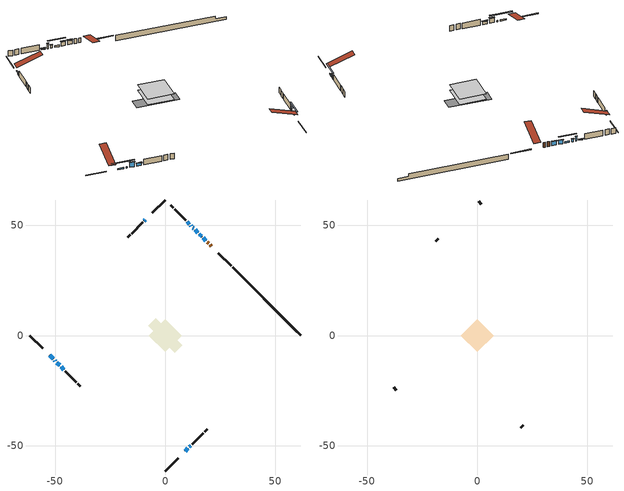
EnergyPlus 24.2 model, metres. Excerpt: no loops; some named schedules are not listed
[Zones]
conditioned space
 floor outside (Floor1 construction): -3.58,0 0,3.58 3.58,0 0,-3.58 z1.05
 floor adiabatic (AdiabaticFloorConstruction): -7.42,0 0,7.42 7.42,0 0,-7.42 z1.05
 floor foundation (Slab1 construction): -7.73,4.32 -4.32,7.73 7.73,-4.32 4.32,-7.73 z-1.24
 wall outside (RimJoist1 construction): 0,-61.55 5.8,-55.75 / -61.55,0 -55.75,-5.8 / 0,61.55 -5.8,55.75 / 29.97,31.59 24.17,37.38 z1.05:1.35
 wall outside (AdiabaticWallConstruction 1): 20.95,40.6 20.39,41.16 / 19.74,41.81 19.13,42.42 z1.05:3.08
 wall outside (AdiabaticWallConstruction): -9.02,52.54 -9.54,52.01 z1.05:2.4; 18.48,43.08 17.24,44.32 / 16.58,44.97 15.47,46.09 z1.05:2.8; 14.81,46.74 13.55,48 z1.05:1.76; 9.02,-52.54 10.26,-51.3 / -52.54,-9.02 -50.92,-10.63 / -50.26,-11.29 -49.88,-11.67 z1.05:1.56; 10.91,-50.64 11.58,-49.97 z1.05:2.6; -49.23,-12.32 -48.01,-13.55 / 11.86,49.69 11.57,49.98 z1.05:3.08; -47.35,-14.2 -46.02,-15.53 z1.05:2.19; 12.9,48.65 12.52,49.03 z1.05:2.25; 10.92,50.63 9.91,51.64 z1.05:1.43
 wall outside (Wall1 construction): 12.23,-49.32 17.26,-44.3 / -45.37,-16.19 -40.34,-21.21 / -10.2,51.36 -15.22,46.33 / 9.25,52.3 4.23,57.32 z1.05:3.49
 wall outside (Wall2 construction): 17.91,-43.64 19.01,-42.54 / -39.69,-21.87 -38.59,-22.96 / -15.88,45.68 -16.97,44.58 / 3.57,57.98 2.48,59.08 z1.05:3.49
 wall foundation (FoundationWall1 construction): 30.62,30.93,-1.24 30.62,30.93,1.05 58.46,3.09,1.05 58.46,3.09,-0.17 61.55,0,-0.17 61.55,0,-1.24
 window (WindowConstruction): -9.02,52.54 -9.54,52.01 z1.05:2.4
 window (WindowConstruction 4): 18.48,43.08 17.24,44.32 z1.05:2.8
 window (WindowConstruction 5): 16.58,44.97 15.47,46.09 z1.05:2.8
 window (WindowConstruction 9): 14.81,46.74 13.55,48 z1.05:1.76
 window (WindowConstruction 10): 9.02,-52.54 10.26,-51.3 z1.05:1.56
 window (WindowConstruction 11): -52.54,-9.02 -50.92,-10.63 z1.05:1.56
 window (WindowConstruction 12): -50.26,-11.29 -49.89,-11.67 z1.05:1.56
 window (WindowConstruction 1): 10.91,-50.64 11.58,-49.98 z1.05:2.6
 window (WindowConstruction 2): -49.23,-12.32 -48.01,-13.55 z1.05:3.08
 window (WindowConstruction 3): -47.35,-14.2 -46.02,-15.53 z1.05:2.19
 window (WindowConstruction 6): 12.9,48.66 12.52,49.03 z1.05:2.24
 window (WindowConstruction 7): 11.86,49.69 11.57,49.98 z1.05:3.08
 window (WindowConstruction 8): 10.92,50.63 9.91,51.64 z1.05:1.43
 door (Door): 20.95,40.6 20.39,41.16 z1.05:3.08
 door (Door 1): 19.74,41.82 19.13,42.42 z1.05:3.08
 ceiling adiabatic (AdiabaticFloorConstruction): 0,-7.42 7.42,0 0,7.42 -7.42,0 z1.05
attic - vented
 floor to conditioned space (Floor2 construction Reversed): -7.42,0 0,7.42 7.42,0 0,-7.42 z3.49
 wall outside (Wall3 construction): 19.67,-41.89 20.83,-40.72 / -37.93,-23.62 -36.77,-24.78 / -17.63,43.92 -18.79,42.76 / 1.82,59.73 0.66,60.9 z1.05:3.49
 roof outside (Roof1 construction): 8.36,-53.19,3.49 1.13,-45.96,6.9 -0.77,-47.87,6.9 6.46,-55.1,3.49; -53.19,-8.36,3.49 -45.96,-1.13,6.9 -47.87,0.77,6.9 -55.1,-6.46,3.49; -8.36,53.19,3.49 -1.13,45.96,6.9 0.77,47.87,6.9 -6.46,55.1,3.49; 21.61,39.95,3.49 14.38,32.72,6.9 16.28,30.81,6.9 23.51,38.04,3.49
shading: -9.68,51.87 -8.88,52.68 -9.17,52.97 -9.97,52.16 z2.6; 17.1,44.46 18.62,42.93 18.91,43.23 17.39,44.75 z3; 15.33,46.23 16.72,44.83 17.01,45.12 15.62,46.52 z3; 11.69,49.86 16.68,44.88 16.97,45.17 11.98,50.16 z4.4; 12.12,-49.43 7.15,-54.4 7.44,-54.69 12.41,-49.72 z4.2; -49.05,-12.5 -54.4,-7.15 -54.69,-7.44 -49.34,-12.79 z4.2; -48.02,-13.53 -52.13,-9.42 -52.42,-9.71 -48.31,-13.82 z4.2; 11.72,-49.83 10.77,-50.78 11.06,-51.07 12.01,-50.12 z2.8; -47.86,-13.69 -49.37,-12.18 -49.66,-12.47 -48.16,-13.98 z3.28; -45.88,-15.67 -47.49,-14.06 -47.78,-14.35 -46.17,-15.96 z2.39; 12.38,49.17 13.04,48.51 13.33,48.8 12.67,49.47 z2.45; 11.43,50.12 12.01,49.55 12.3,49.84 11.72,50.41 z3.28; 9.77,51.78 11.06,50.49 11.35,50.78 10.06,52.08 z1.63
[Building]
Building 1: Terrain=Suburbs
[Site:Location]
Montreal Mirabel Intl AP_QC: Latitude {deg}=45.68; Longitude {deg}=-74.03; Time Zone {hr}=-5; Elevation {m}=82; Keep Site Location Information=Yes
[Site:GroundTemperature:Shallow]
0.642858, -1.75623, -1.94836, -0.80987, 3.76054, 8.30966, 12.2535, 14.7518, 14.9641, 12.9321, 9.08883, 4.67926
[Site:WaterMainsTemperature]
Calculation Method=Schedule; Temperature Schedule=mains temperature schedule
[Material] Roughness=Rough; Thermal Absorptance=0.9
Name | Thickness {m} | Conductivity {W/m-K} | Density {kg/m3} | Specific Heat {J/kg-K} | Solar Absorptance | Visible Absorptance
asphalt or fiberglass shingles | 0.00635 | 0.162714 | 1121.4 | 1465.45 | 0.4 | 0.4
ceiling loosefill ins | 0.169333 | 0.0480833 | 16.02 | 1046.75 | 0.7 | 0.7
ceiling stud and cavity | 0.1397 | 0.092792 | 65.682 | 1177.47 | 0.7 | 0.7
concrete 4.0 in. | 0.1016 | 1.803125 | 2242.8 | 837.4 | 0.7 | 0.7
concrete 8.0 in. | 0.2032 | 1.803125 | 2242.8 | 837.4 | 0.7 | 0.7
door material | 0.04445 | 0.0451087 | 512.64 | 1214.23 | 0.7 | 0.7
door material 1 | 0.04445 | 0.20624 | 512.64 | 1214.23 | 0.7 | 0.7
exterior vertical ins | 0.0416097 | 0.029427 | 32.04 | 1214.23 | 0.7 | 0.7
floor covering | 0.0127 | 0.0433444 | 54.468 | 1339.84 | 0.6 | 0.6
floor rigid ins | 0.103632 | 0.029427 | 32.04 | 1214.23 | 0.7 | 0.7
floor rigid ins 1; wall rigid ins 1 | 0.512978 | 0.029427 | 32.04 | 1214.23 | 0.7 | 0.7
floor stud and cavity | 0.1397 | 0.16318 | 92.3553 | 1139.71 | 0.7 | 0.7
floor stud and cavity 1 | 0.1397 | 1.75129 | 37.0049 | 1207.88 | 0.7 | 0.7
furniture material conditioned space 1 | 0.1524 | 0.115458 | 640.8 | 1214.23 | 0.6 | 0.6
gypsum board | 0.0127 | 0.160291 | 801 | 837.4 | 0.6 | 0.6
gypsum board 1 | 0.0127 | 0.160291 | 801 | 837.4 | 0.7 | 0.7
osb sheathing 0.5 in. | 0.0127 | 0.115458 | 512.64 | 1214.23 | 0.7 | 0.7
osb sheathing 0.75 in. | 0.01905 | 0.115458 | 512.64 | 1214.23 | 0.7 | 0.7
osb sheathing 2.0 in. | 0.0508 | 0.115458 | 512.64 | 1214.23 | 0.7 | 0.7
rim joist rigid ins; wall rigid ins | 0.051816 | 0.029427 | 32.04 | 1214.23 | 0.7 | 0.7
rim joist stud and cavity | 0.0508 | 0.0407152 | 125.044 | 1163.47 | 0.6 | 0.6
wall stud and cavity | 0.1397 | 0.225397 | 139.0536 | 1170.24 | 0.7 | 0.7
wall stud and cavity 1 | 0.1397 | 0.209339 | 139.0536 | 1170.24 | 0.7 | 0.7
wall stud and cavity 2 | 0.0889 | 6.1454 | 50.32683 | 1063.81 | 0.6 | 0.6
wall stud and cavity 3 | 0.0889 | 0.380278 | 52.3479 | 1209.89 | 0.7 | 0.7
wall stud and cavity 4 | 0.0889 | 0.391764 | 83.0341 | 1211.67 | 0.7 | 0.7
wood siding | 0.0254 | 0.102417 | 544.68 | 1172.36 | 0.4 | 0.4
wood siding 1 | 0.00254 | 0.102417 | 544.68 | 1172.36 | 0.4 | 0.4
wood siding 2; wood siding 3; wood siding 4 | 0.0254 | 0.102417 | 544.68 | 1172.36 | 0.7 | 0.7
[WindowMaterial:SimpleGlazingSystem]
Name | U-Factor {W/m2-K} | Solar Heat Gain Coefficient
WindowMaterial | 2.69535 | 0.13
WindowMaterial 1 | 2.15537 | 0.39
WindowMaterial 10 | 2.415989 | 0.33
WindowMaterial 11 | 2.489803 | 0.31
WindowMaterial 12 | 2.731118 | 0.24
WindowMaterial 2 | 2.19795 | 0.39
WindowMaterial 3 | 2.20363 | 0.38
WindowMaterial 4 | 2.02023 | 0.43
WindowMaterial 5 | 2.19 | 0.39
WindowMaterial 6 | 2.21101 | 0.4
WindowMaterial 7 | 2.70443 | 0.3
WindowMaterial 8 | 2.32571 | 0.38
WindowMaterial 9 | 2.2218 | 0.38
[Construction]
AdiabaticFloorConstruction: floor stud and cavity 1, floor rigid ins 1, osb sheathing 0.75 in., floor covering
AdiabaticWallConstruction: wood siding 3, wall rigid ins 1, wall stud and cavity 3, gypsum board
AdiabaticWallConstruction 1: wood siding 4, wall rigid ins 1, wall stud and cavity 3, gypsum board
Door: door material
Door 1: door material 1
Floor1 construction: floor stud and cavity, floor rigid ins, osb sheathing 0.75 in., floor covering
Floor2 construction Reversed: gypsum board, ceiling stud and cavity, ceiling loosefill ins
FoundationWall1 construction: concrete 8.0 in., gypsum board 1
furniture construction conditioned space 1: furniture material conditioned space 1
PartitionWallConstruction: gypsum board, wall stud and cavity 4, gypsum board
RimJoist1 construction: wood siding 2, rim joist rigid ins, osb sheathing 2.0 in., rim joist stud and cavity
Roof1 construction: asphalt or fiberglass shingles
Slab1 construction: concrete 4.0 in.
Wall1 construction: wood siding, wall rigid ins, osb sheathing 0.5 in., wall stud and cavity, gypsum board
Wall2 construction: wood siding, wall rigid ins, osb sheathing 0.5 in., wall stud and cavity 1, gypsum board
Wall3 construction: wood siding 1, wall stud and cavity 2
WindowConstruction: WindowMaterial
WindowConstruction 1: WindowMaterial 1
WindowConstruction 10: WindowMaterial 10
WindowConstruction 11: WindowMaterial 11
WindowConstruction 12: WindowMaterial 12
WindowConstruction 2: WindowMaterial 2
WindowConstruction 3: WindowMaterial 3
WindowConstruction 4: WindowMaterial 4
WindowConstruction 5: WindowMaterial 5
WindowConstruction 6: WindowMaterial 6
WindowConstruction 7: WindowMaterial 7
WindowConstruction 8: WindowMaterial 8
WindowConstruction 9: WindowMaterial 9
[Zone] Multiplier=1; Part of Total Floor Area=Yes
Name | Volume {m3}
attic - vented | 60.9375
conditioned space | 475.3
[Space]
Name | Zone | Volume {m3}
attic - vented 1 | attic - vented | 60.9375
conditioned space 1 | conditioned space | 475.3
[ZoneInfiltration:EffectiveLeakageArea]
infil attic - vented 1: Zone or Space=attic - vented 1; Schedule=Always On Discrete; Effective Air Leakage Area {cm2}=5084.31; Stack Coefficient=0.000406522; Wind Coefficient=1.36227e-05
[ZoneMixing]
whole house fan mix: Zone or Space=attic - vented; Schedule=Always On Continuous; Design Flow Rate Calculation Method=Flow/Zone; Design Flow Rate {m3/s}=0; Source Zone or Space=conditioned space
[SurfaceProperty:ExposedFoundationPerimeter]
Slab1: Exposed Perimeter Calculation Method=TotalExposedPerimeter; Total Exposed Perimeter {m}=43.74
[InternalMass] Zone or ZoneList=conditioned space; Space or SpaceList=conditioned space 1
Name | Construction | Surface Area {m2}
furniture mass conditioned space 1 | furniture construction conditioned space 1 | 87.204
partition wall mass | PartitionWallConstruction | 218.01
[Lights]
interior lighting: Zone or ZoneList or Space or SpaceList=conditioned space 1; Schedule=interior lighting schedule; Design Level Calculation Method=LightingLevel; Lighting Level {W}=343.2; Return Air Fraction=0; Fraction Radiant=0.6; Fraction Visible=0.2; Fraction Replaceable=1
[People]
occupants: Zone or ZoneList or Space or SpaceList=conditioned space 1; Number of People Schedule=occupants schedule; Number of People Calculation Method=People; Number of People=3; Fraction Radiant=0.314171; Sensible Heat Fraction=0.56303; Activity Level Schedule=occupants activity schedule; Carbon Dioxide Generation Rate {m3/s-W}=0; Enable ASHRAE 55 Comfort Warnings=No; Mean Radiant Temperature Calculation Type=EnclosureAveraged
[ElectricEquipment] Zone or ZoneList or Space or SpaceList=conditioned space 1; Design Level Calculation Method=EquipmentLevel
Name | Schedule | Design Level {W} | Fraction Latent | Fraction Radiant | Fraction Lost
clothes dryer | clothes dryer schedule | 140.772 | 0.015 | 0.081 | 0.85
clothes washer | clothes washer schedule | 32.1985 | 0.03 | 0.162 | 0.7
cooking range | cooking range schedule | 215.147 | 0.08 | 0.432 | 0.2
dishwasher | dishwasher schedule | 66.8632 | 0.3 | 0.18 | 0.4
fridge | fridge schedule | 72.9452 | 0 | 0.6 | 0
mech vent bath fan 0 | mech vent bath fan 0 schedule | 50.2 | 0 | 0 | 1
mech vent bath fan 1 | mech vent bath fan 1 schedule | 50.2 | 0 | 0 | 1
mech vent house fan | mech vent house fan schedule | 14.1667 | 0 | 0 | 1
mech vent house fan cfis | mech vent house fan cfis schedule | 0 | 0 | 0 | 0
mech vent range fan 0 | mech vent range fan 0 schedule | 57 | 0 | 0 | 1
misc plug loads | misc plug loads schedule | 494.7 | 0.045 | 0.513 | 0.1
whole house fan | Always On Discrete | 0 | 0 | 0 | 1
[OtherEquipment] Zone or ZoneList or Space or SpaceList=conditioned space 1; Design Level Calculation Method=EquipmentLevel
Name | Fuel Type | Schedule | Design Level {W} | Fraction Latent | Fraction Radiant | Fraction Lost
clothes dryer 1 | Electricity | clothes dryer schedule | 0 | 0.015 | 0.081 | 0.85
cooking range 1 | Electricity | cooking range schedule | 0 | 0.08 | 0.432 | 0.2
general water use latent | None | general water use schedule | 62.594 | 1 | 0 | 0
general water use sensible | None | general water use schedule | -61.6891 | 0 | 0.6 | 0
mech vent house fan latent load | None | Always On Discrete | 0 | 1 | 0 | 0
mech vent house fan sensible load | None | Always On Discrete | 0 | 0 | 0 | 0
water heater energy adjustment1 | Electricity | Always On Discrete | 0.01 | 0 | 0 | 1
[ZoneInfiltration:DesignFlowRate] Zone or ZoneList or Space or SpaceList=conditioned space 1; Schedule=Always On Discrete; Design Flow Rate Calculation Method=Flow/Zone; Design Flow Rate {m3/s}=0
infil flow; natural vent flow; whole house fan flow
[Foundation:Kiva]
Foundation Kiva 1: Initial Indoor Air Temperature {C}=18; Wall Height Above Grade {m}=1.05001; Wall Depth Below Slab {m}=0.2032; Custom Block Material Name 1=exterior vertical ins; Custom Block Depth 1 {m}=2.28999; Custom Block X Position 1 {m}=0.2159; Custom Block Z Position 1 {m}=0
[Foundation:Kiva:Settings]
Soil Conductivity {W/m-K}=0.849921; Soil Density {kg/m3}=1842.3; Soil Specific Heat {J/kg-K}=418.7; Ground Solar Absorptivity=0.9; Ground Thermal Absorptivity=0.9; Ground Surface Roughness {m}=0.03; Far-Field Width {m}=40; Deep-Ground Boundary Condition=ZeroFlux; Deep-Ground Depth {m}=40; Minimum Cell Dimension {m}=0.2; Maximum Cell Growth Coefficient=3; Simulation Timestep=Timestep
[Exterior:Lights]
exterior lighting: Schedule=exterior lighting schedule; Design Level {W}=75.6
[Schedule:Constant]
Name | Hourly Value
Always On Continuous; mech vent house fan schedule; mech vent house fan cfis schedule; Always On Discrete | 1
occupants activity schedule | 117.228
fridge schedule | 0
[Schedule:Week:Daily]
interior lighting schedule Week Rule - Jan1-Jan27: interior lighting schedule day, interior lighting schedule day, interior lighting schedule day, interior lighting schedule day, interior lighting schedule day, interior lighting schedule day, interior lighting schedule day, interior lighting schedule default day, interior lighting schedule default day, interior lighting schedule default day, interior lighting schedule default day, interior lighting schedule default day
interior lighting schedule Week Rule - Jan28-Feb3: interior lighting schedule day, interior lighting schedule day, interior lighting schedule day, interior lighting schedule day, interior lighting schedule day 1, interior lighting schedule day 1, interior lighting schedule day 1, interior lighting schedule default day, interior lighting schedule default day, interior lighting schedule default day, interior lighting schedule default day, interior lighting schedule default day
interior lighting schedule Week Rule - Feb4-Feb24: interior lighting schedule day 1, interior lighting schedule day 1, interior lighting schedule day 1, interior lighting schedule day 1, interior lighting schedule day 1, interior lighting schedule day 1, interior lighting schedule day 1, interior lighting schedule default day, interior lighting schedule default day, interior lighting schedule default day, interior lighting schedule default day, interior lighting schedule default day
interior lighting schedule Week Rule - Feb25-Mar3: interior lighting schedule day 1, interior lighting schedule day 1, interior lighting schedule day 1, interior lighting schedule day 1, interior lighting schedule day 2, interior lighting schedule day 2, interior lighting schedule day 2, interior lighting schedule default day, interior lighting schedule default day, interior lighting schedule default day, interior lighting schedule default day, interior lighting schedule default day
interior lighting schedule Week Rule - Mar4-Mar31: interior lighting schedule day 2, interior lighting schedule day 2, interior lighting schedule day 2, interior lighting schedule day 2, interior lighting schedule day 2, interior lighting schedule day 2, interior lighting schedule day 2, interior lighting schedule default day, interior lighting schedule default day, interior lighting schedule default day, interior lighting schedule default day, interior lighting schedule default day
interior lighting schedule Week Rule - Apr1-Apr28: interior lighting schedule day 3, interior lighting schedule day 3, interior lighting schedule day 3, interior lighting schedule day 3, interior lighting schedule day 3, interior lighting schedule day 3, interior lighting schedule day 3, interior lighting schedule default day, interior lighting schedule default day, interior lighting schedule default day, interior lighting schedule default day, interior lighting schedule default day
interior lighting schedule Week Rule - Apr29-May5: interior lighting schedule day 3, interior lighting schedule day 3, interior lighting schedule day 4, interior lighting schedule day 4, interior lighting schedule day 4, interior lighting schedule day 4, interior lighting schedule day 4, interior lighting schedule default day, interior lighting schedule default day, interior lighting schedule default day, interior lighting schedule default day, interior lighting schedule default day
interior lighting schedule Week Rule - May6-May26: interior lighting schedule day 4, interior lighting schedule day 4, interior lighting schedule day 4, interior lighting schedule day 4, interior lighting schedule day 4, interior lighting schedule day 4, interior lighting schedule day 4, interior lighting schedule default day, interior lighting schedule default day, interior lighting schedule default day, interior lighting schedule default day, interior lighting schedule default day
interior lighting schedule Week Rule - May27-Jun2: interior lighting schedule day 4, interior lighting schedule day 4, interior lighting schedule day 4, interior lighting schedule day 4, interior lighting schedule day 4, interior lighting schedule day 5, interior lighting schedule day 5, interior lighting schedule default day, interior lighting schedule default day, interior lighting schedule default day, interior lighting schedule default day, interior lighting schedule default day
interior lighting schedule Week Rule - Jun3-Jun30: interior lighting schedule day 5, interior lighting schedule day 5, interior lighting schedule day 5, interior lighting schedule day 5, interior lighting schedule day 5, interior lighting schedule day 5, interior lighting schedule day 5, interior lighting schedule default day, interior lighting schedule default day, interior lighting schedule default day, interior lighting schedule default day, interior lighting schedule default day
interior lighting schedule Week Rule - Jul1-Jul28: interior lighting schedule day 6, interior lighting schedule day 6, interior lighting schedule day 6, interior lighting schedule day 6, interior lighting schedule day 6, interior lighting schedule day 6, interior lighting schedule day 6, interior lighting schedule default day, interior lighting schedule default day, interior lighting schedule default day, interior lighting schedule default day, interior lighting schedule default day
interior lighting schedule Week Rule - Jul29-Aug4: interior lighting schedule day 6, interior lighting schedule day 6, interior lighting schedule day 6, interior lighting schedule day 7, interior lighting schedule day 7, interior lighting schedule day 7, interior lighting schedule day 7, interior lighting schedule default day, interior lighting schedule default day, interior lighting schedule default day, interior lighting schedule default day, interior lighting schedule default day
interior lighting schedule Week Rule - Aug5-Aug25: interior lighting schedule day 7, interior lighting schedule day 7, interior lighting schedule day 7, interior lighting schedule day 7, interior lighting schedule day 7, interior lighting schedule day 7, interior lighting schedule day 7, interior lighting schedule default day, interior lighting schedule default day, interior lighting schedule default day, interior lighting schedule default day, interior lighting schedule default day
interior lighting schedule Week Rule - Aug26-Sep1: interior lighting schedule day 7, interior lighting schedule day 7, interior lighting schedule day 7, interior lighting schedule day 7, interior lighting schedule day 7, interior lighting schedule day 7, interior lighting schedule day 8, interior lighting schedule default day, interior lighting schedule default day, interior lighting schedule default day, interior lighting schedule default day, interior lighting schedule default day
interior lighting schedule Week Rule - Sep2-Sep29: interior lighting schedule day 8, interior lighting schedule day 8, interior lighting schedule day 8, interior lighting schedule day 8, interior lighting schedule day 8, interior lighting schedule day 8, interior lighting schedule day 8, interior lighting schedule default day, interior lighting schedule default day, interior lighting schedule default day, interior lighting schedule default day, interior lighting schedule default day
interior lighting schedule Week Rule - Sep30-Oct6: interior lighting schedule day 8, interior lighting schedule day 9, interior lighting schedule day 9, interior lighting schedule day 9, interior lighting schedule day 9, interior lighting schedule day 9, interior lighting schedule day 9, interior lighting schedule default day, interior lighting schedule default day, interior lighting schedule default day, interior lighting schedule default day, interior lighting schedule default day
interior lighting schedule Week Rule - Oct7-Oct27: interior lighting schedule day 9, interior lighting schedule day 9, interior lighting schedule day 9, interior lighting schedule day 9, interior lighting schedule day 9, interior lighting schedule day 9, interior lighting schedule day 9, interior lighting schedule default day, interior lighting schedule default day, interior lighting schedule default day, interior lighting schedule default day, interior lighting schedule default day
interior lighting schedule Week Rule - Oct28-Nov3: interior lighting schedule day 9, interior lighting schedule day 9, interior lighting schedule day 9, interior lighting schedule day 9, interior lighting schedule day 10, interior lighting schedule day 10, interior lighting schedule day 10, interior lighting schedule default day, interior lighting schedule default day, interior lighting schedule default day, interior lighting schedule default day, interior lighting schedule default day
interior lighting schedule Week Rule - Nov4-Nov24: interior lighting schedule day 10, interior lighting schedule day 10, interior lighting schedule day 10, interior lighting schedule day 10, interior lighting schedule day 10, interior lighting schedule day 10, interior lighting schedule day 10, interior lighting schedule default day, interior lighting schedule default day, interior lighting schedule default day, interior lighting schedule default day, interior lighting schedule default day
interior lighting schedule Week Rule - Nov25-Dec1: interior lighting schedule day 10, interior lighting schedule day 10, interior lighting schedule day 10, interior lighting schedule day 10, interior lighting schedule day 10, interior lighting schedule day 10, interior lighting schedule day 11, interior lighting schedule default day, interior lighting schedule default day, interior lighting schedule default day, interior lighting schedule default day, interior lighting schedule default day
interior lighting schedule Week Rule - Dec2-Dec31: interior lighting schedule day 11, interior lighting schedule day 11, interior lighting schedule day 11, interior lighting schedule day 11, interior lighting schedule day 11, interior lighting schedule day 11, interior lighting schedule day 11, interior lighting schedule default day, interior lighting schedule default day, interior lighting schedule default day, interior lighting schedule default day, interior lighting schedule default day
occupants schedule Week Rule - Jan1-Dec31: occupants schedule day, occupants schedule day, occupants schedule day, occupants schedule day, occupants schedule day, occupants schedule day, occupants schedule day, occupants schedule default day, occupants schedule default day, occupants schedule default day, occupants schedule default day, occupants schedule default day
clothes dryer schedule Week Rule - Jan1-Dec31: clothes dryer schedule day, clothes dryer schedule day, clothes dryer schedule day, clothes dryer schedule day, clothes dryer schedule day, clothes dryer schedule day, clothes dryer schedule day, clothes dryer schedule default day, clothes dryer schedule default day, clothes dryer schedule default day, clothes dryer schedule default day, clothes dryer schedule default day
clothes washer schedule Week Rule - Jan1-Dec31: clothes washer schedule day, clothes washer schedule day, clothes washer schedule day, clothes washer schedule day, clothes washer schedule day, clothes washer schedule day, clothes washer schedule day, clothes washer schedule default day, clothes washer schedule default day, clothes washer schedule default day, clothes washer schedule default day, clothes washer schedule default day
cooking range schedule Week Rule - Jan1-Dec31: cooking range schedule day, cooking range schedule day, cooking range schedule day, cooking range schedule day, cooking range schedule day, cooking range schedule day, cooking range schedule day, cooking range schedule default day, cooking range schedule default day, cooking range schedule default day, cooking range schedule default day, cooking range schedule default day
dishwasher schedule Week Rule - Jan1-Dec31: dishwasher schedule day, dishwasher schedule day, dishwasher schedule day, dishwasher schedule day, dishwasher schedule day, dishwasher schedule day, dishwasher schedule day, dishwasher schedule default day, dishwasher schedule default day, dishwasher schedule default day, dishwasher schedule default day, dishwasher schedule default day
mech vent bath fan 0 schedule Week Rule - Jan1-Dec31: mech vent bath fan 0 schedule day, mech vent bath fan 0 schedule day, mech vent bath fan 0 schedule day, mech vent bath fan 0 schedule day, mech vent bath fan 0 schedule day, mech vent bath fan 0 schedule day, mech vent bath fan 0 schedule day, mech vent bath fan 0 schedule default day, mech vent bath fan 0 schedule default day, mech vent bath fan 0 schedule default day, mech vent bath fan 0 schedule default day, mech vent bath fan 0 schedule default day
mech vent bath fan 1 schedule Week Rule - Jan1-Dec31: mech vent bath fan 1 schedule day, mech vent bath fan 1 schedule day, mech vent bath fan 1 schedule day, mech vent bath fan 1 schedule day, mech vent bath fan 1 schedule day, mech vent bath fan 1 schedule day, mech vent bath fan 1 schedule day, mech vent bath fan 1 schedule default day, mech vent bath fan 1 schedule default day, mech vent bath fan 1 schedule default day, mech vent bath fan 1 schedule default day, mech vent bath fan 1 schedule default day
mech vent range fan 0 schedule Week Rule - Jan1-Dec31: mech vent range fan 0 schedule day, mech vent range fan 0 schedule day, mech vent range fan 0 schedule day, mech vent range fan 0 schedule day, mech vent range fan 0 schedule day, mech vent range fan 0 schedule day, mech vent range fan 0 schedule day, mech vent range fan 0 schedule default day, mech vent range fan 0 schedule default day, mech vent range fan 0 schedule default day, mech vent range fan 0 schedule default day, mech vent range fan 0 schedule default day
misc plug loads schedule Week Rule - Jan1-Dec31: misc plug loads schedule day, misc plug loads schedule day, misc plug loads schedule day, misc plug loads schedule day, misc plug loads schedule day, misc plug loads schedule day, misc plug loads schedule day, misc plug loads schedule default day, misc plug loads schedule default day, misc plug loads schedule default day, misc plug loads schedule default day, misc plug loads schedule default day
general water use schedule Week Rule - Jan1-Dec31: general water use schedule day, general water use schedule day, general water use schedule day, general water use schedule day, general water use schedule day, general water use schedule day, general water use schedule day, general water use schedule default day, general water use schedule default day, general water use schedule default day, general water use schedule default day, general water use schedule default day
exterior lighting schedule Week Rule - Jan1-Jan27: exterior lighting schedule day, exterior lighting schedule day, exterior lighting schedule day, exterior lighting schedule day, exterior lighting schedule day, exterior lighting schedule day, exterior lighting schedule day, exterior lighting schedule default day, exterior lighting schedule default day, exterior lighting schedule default day, exterior lighting schedule default day, exterior lighting schedule default day
exterior lighting schedule Week Rule - Jan28-Feb3: exterior lighting schedule day, exterior lighting schedule day, exterior lighting schedule day, exterior lighting schedule day, exterior lighting schedule day 1, exterior lighting schedule day 1, exterior lighting schedule day 1, exterior lighting schedule default day, exterior lighting schedule default day, exterior lighting schedule default day, exterior lighting schedule default day, exterior lighting schedule default day
exterior lighting schedule Week Rule - Feb4-Feb24: exterior lighting schedule day 1, exterior lighting schedule day 1, exterior lighting schedule day 1, exterior lighting schedule day 1, exterior lighting schedule day 1, exterior lighting schedule day 1, exterior lighting schedule day 1, exterior lighting schedule default day, exterior lighting schedule default day, exterior lighting schedule default day, exterior lighting schedule default day, exterior lighting schedule default day
exterior lighting schedule Week Rule - Feb25-Mar3: exterior lighting schedule day 1, exterior lighting schedule day 1, exterior lighting schedule day 1, exterior lighting schedule day 1, exterior lighting schedule day 2, exterior lighting schedule day 2, exterior lighting schedule day 2, exterior lighting schedule default day, exterior lighting schedule default day, exterior lighting schedule default day, exterior lighting schedule default day, exterior lighting schedule default day
exterior lighting schedule Week Rule - Mar4-Mar31: exterior lighting schedule day 2, exterior lighting schedule day 2, exterior lighting schedule day 2, exterior lighting schedule day 2, exterior lighting schedule day 2, exterior lighting schedule day 2, exterior lighting schedule day 2, exterior lighting schedule default day, exterior lighting schedule default day, exterior lighting schedule default day, exterior lighting schedule default day, exterior lighting schedule default day
exterior lighting schedule Week Rule - Apr1-Apr28: exterior lighting schedule day 3, exterior lighting schedule day 3, exterior lighting schedule day 3, exterior lighting schedule day 3, exterior lighting schedule day 3, exterior lighting schedule day 3, exterior lighting schedule day 3, exterior lighting schedule default day, exterior lighting schedule default day, exterior lighting schedule default day, exterior lighting schedule default day, exterior lighting schedule default day
exterior lighting schedule Week Rule - Apr29-May5: exterior lighting schedule day 3, exterior lighting schedule day 3, exterior lighting schedule day 4, exterior lighting schedule day 4, exterior lighting schedule day 4, exterior lighting schedule day 4, exterior lighting schedule day 4, exterior lighting schedule default day, exterior lighting schedule default day, exterior lighting schedule default day, exterior lighting schedule default day, exterior lighting schedule default day
exterior lighting schedule Week Rule - May6-May26: exterior lighting schedule day 4, exterior lighting schedule day 4, exterior lighting schedule day 4, exterior lighting schedule day 4, exterior lighting schedule day 4, exterior lighting schedule day 4, exterior lighting schedule day 4, exterior lighting schedule default day, exterior lighting schedule default day, exterior lighting schedule default day, exterior lighting schedule default day, exterior lighting schedule default day
exterior lighting schedule Week Rule - May27-Jun2: exterior lighting schedule day 4, exterior lighting schedule day 4, exterior lighting schedule day 4, exterior lighting schedule day 4, exterior lighting schedule day 4, exterior lighting schedule day 5, exterior lighting schedule day 5, exterior lighting schedule default day, exterior lighting schedule default day, exterior lighting schedule default day, exterior lighting schedule default day, exterior lighting schedule default day
exterior lighting schedule Week Rule - Jun3-Jun30: exterior lighting schedule day 5, exterior lighting schedule day 5, exterior lighting schedule day 5, exterior lighting schedule day 5, exterior lighting schedule day 5, exterior lighting schedule day 5, exterior lighting schedule day 5, exterior lighting schedule default day, exterior lighting schedule default day, exterior lighting schedule default day, exterior lighting schedule default day, exterior lighting schedule default day
exterior lighting schedule Week Rule - Jul1-Jul28: exterior lighting schedule day 6, exterior lighting schedule day 6, exterior lighting schedule day 6, exterior lighting schedule day 6, exterior lighting schedule day 6, exterior lighting schedule day 6, exterior lighting schedule day 6, exterior lighting schedule default day, exterior lighting schedule default day, exterior lighting schedule default day, exterior lighting schedule default day, exterior lighting schedule default day
exterior lighting schedule Week Rule - Jul29-Aug4: exterior lighting schedule day 6, exterior lighting schedule day 6, exterior lighting schedule day 6, exterior lighting schedule day 7, exterior lighting schedule day 7, exterior lighting schedule day 7, exterior lighting schedule day 7, exterior lighting schedule default day, exterior lighting schedule default day, exterior lighting schedule default day, exterior lighting schedule default day, exterior lighting schedule default day
exterior lighting schedule Week Rule - Aug5-Aug25: exterior lighting schedule day 7, exterior lighting schedule day 7, exterior lighting schedule day 7, exterior lighting schedule day 7, exterior lighting schedule day 7, exterior lighting schedule day 7, exterior lighting schedule day 7, exterior lighting schedule default day, exterior lighting schedule default day, exterior lighting schedule default day, exterior lighting schedule default day, exterior lighting schedule default day
exterior lighting schedule Week Rule - Aug26-Sep1: exterior lighting schedule day 7, exterior lighting schedule day 7, exterior lighting schedule day 7, exterior lighting schedule day 7, exterior lighting schedule day 7, exterior lighting schedule day 7, exterior lighting schedule day 8, exterior lighting schedule default day, exterior lighting schedule default day, exterior lighting schedule default day, exterior lighting schedule default day, exterior lighting schedule default day
exterior lighting schedule Week Rule - Sep2-Sep29: exterior lighting schedule day 8, exterior lighting schedule day 8, exterior lighting schedule day 8, exterior lighting schedule day 8, exterior lighting schedule day 8, exterior lighting schedule day 8, exterior lighting schedule day 8, exterior lighting schedule default day, exterior lighting schedule default day, exterior lighting schedule default day, exterior lighting schedule default day, exterior lighting schedule default day
[Schedule:Year]
interior lighting schedule: interior lighting schedule Week Rule - Jan1-Jan27, 1, 1, 1, 27, interior lighting schedule Week Rule - Jan28-Feb3, 1, 28, 2, 3, interior lighting schedule Week Rule - Feb4-Feb24, 2, 4, 2, 24, interior lighting schedule Week Rule - Feb25-Mar3, 2, 25, 3, 3, interior lighting schedule Week Rule - Mar4-Mar31, 3, 4, 3, 31, interior lighting schedule Week Rule - Apr1-Apr28, 4, 1, 4, 28, interior lighting schedule Week Rule - Apr29-May5, 4, 29, 5, 5, interior lighting schedule Week Rule - May6-May26, 5, 6, 5, 26, interior lighting schedule Week Rule - May27-Jun2, 5, 27, 6, 2, interior lighting schedule Week Rule - Jun3-Jun30, 6, 3, 6, 30, interior lighting schedule Week Rule - Jul1-Jul28, 7, 1, 7, 28, interior lighting schedule Week Rule - Jul29-Aug4, 7, 29, 8, 4, interior lighting schedule Week Rule - Aug5-Aug25, 8, 5, 8, 25, interior lighting schedule Week Rule - Aug26-Sep1, 8, 26, 9, 1, interior lighting schedule Week Rule - Sep2-Sep29, 9, 2, 9, 29, interior lighting schedule Week Rule - Sep30-Oct6, 9, 30, 10, 6, interior lighting schedule Week Rule - Oct7-Oct27, 10, 7, 10, 27, interior lighting schedule Week Rule - Oct28-Nov3, 10, 28, 11, 3, interior lighting schedule Week Rule - Nov4-Nov24, 11, 4, 11, 24, interior lighting schedule Week Rule - Nov25-Dec1, 11, 25, 12, 1, interior lighting schedule Week Rule - Dec2-Dec31, 12, 2, 12, 31
occupants schedule: occupants schedule Week Rule - Jan1-Dec31, 1, 1, 12, 31
clothes dryer schedule: clothes dryer schedule Week Rule - Jan1-Dec31, 1, 1, 12, 31
clothes washer schedule: clothes washer schedule Week Rule - Jan1-Dec31, 1, 1, 12, 31
cooking range schedule: cooking range schedule Week Rule - Jan1-Dec31, 1, 1, 12, 31
dishwasher schedule: dishwasher schedule Week Rule - Jan1-Dec31, 1, 1, 12, 31
mech vent bath fan 0 schedule: mech vent bath fan 0 schedule Week Rule - Jan1-Dec31, 1, 1, 12, 31
mech vent bath fan 1 schedule: mech vent bath fan 1 schedule Week Rule - Jan1-Dec31, 1, 1, 12, 31
mech vent range fan 0 schedule: mech vent range fan 0 schedule Week Rule - Jan1-Dec31, 1, 1, 12, 31
misc plug loads schedule: misc plug loads schedule Week Rule - Jan1-Dec31, 1, 1, 12, 31
general water use schedule: general water use schedule Week Rule - Jan1-Dec31, 1, 1, 12, 31
exterior lighting schedule: exterior lighting schedule Week Rule - Jan1-Jan27, 1, 1, 1, 27, exterior lighting schedule Week Rule - Jan28-Feb3, 1, 28, 2, 3, exterior lighting schedule Week Rule - Feb4-Feb24, 2, 4, 2, 24, exterior lighting schedule Week Rule - Feb25-Mar3, 2, 25, 3, 3, exterior lighting schedule Week Rule - Mar4-Mar31, 3, 4, 3, 31, exterior lighting schedule Week Rule - Apr1-Apr28, 4, 1, 4, 28, exterior lighting schedule Week Rule - Apr29-May5, 4, 29, 5, 5, exterior lighting schedule Week Rule - May6-May26, 5, 6, 5, 26, exterior lighting schedule Week Rule - May27-Jun2, 5, 27, 6, 2, exterior lighting schedule Week Rule - Jun3-Jun30, 6, 3, 6, 30, exterior lighting schedule Week Rule - Jul1-Jul28, 7, 1, 7, 28, exterior lighting schedule Week Rule - Jul29-Aug4, 7, 29, 8, 4, exterior lighting schedule Week Rule - Aug5-Aug25, 8, 5, 8, 25, exterior lighting schedule Week Rule - Aug26-Sep1, 8, 26, 9, 1, exterior lighting schedule Week Rule - Sep2-Sep29, 9, 2, 9, 29, exterior lighting schedule Week Rule - Sep30-Oct6, 9, 30, 10, 6, exterior lighting schedule Week Rule - Oct7-Oct27, 10, 7, 10, 27, exterior lighting schedule Week Rule - Oct28-Nov3, 10, 28, 11, 3, exterior lighting schedule Week Rule - Nov4-Nov24, 11, 4, 11, 24, exterior lighting schedule Week Rule - Nov25-Dec1, 11, 25, 12, 1, exterior lighting schedule Week Rule - Dec2-Dec31, 12, 2, 12, 31
[Schedule:Compact]
mains temperature schedule: Through: 01/01, For: AllDays, Until: 24:00, 5.61444, Through: 01/02, For: AllDays, Until: 24:00, 5.535, Through: 01/03, For: AllDays, Until: 24:00, 5.45667, Through: 01/04, For: AllDays, Until: 24:00, 5.37944, Through: 01/05, For: AllDays, Until: 24:00, 5.30333, Through: 01/06, For: AllDays, Until: 24:00, 5.22889, Through: 01/07, For: AllDays, Until: 24:00, 5.15611, Through: 01/08, For: AllDays, Until: 24:00, 5.08389, Through: 01/09, For: AllDays, Until: 24:00, 5.01333, Through: 01/10, For: AllDays, Until: 24:00, 4.94444, Through: 01/11, For: AllDays, Until: 24:00, 4.87667, Through: 01/12, For: AllDays, Until: 24:00, 4.81056, Through: 01/13, For: AllDays, Until: 24:00, 4.74556, Through: 01/14, For: AllDays, Until: 24:00, 4.68222, Through: 01/15, For: AllDays, Until: 24:00, 4.62056, Through: 01/16, For: AllDays, Until: 24:00, 4.56, Through: 01/17, For: AllDays, Until: 24:00, 4.50111, Through: 01/18, For: AllDays, Until: 24:00, 4.44389, Through: 01/19, For: AllDays, Until: 24:00, 4.38778, Through: 01/20, For: AllDays, Until: 24:00, 4.33389, Through: 01/21, For: AllDays, Until: 24:00, 4.28111, Through: 01/22, For: AllDays, Until: 24:00, 4.23, Through: 01/23, For: AllDays, Until: 24:00, 4.18056, Through: 01/24, For: AllDays, Until: 24:00, 4.13278, Through: 01/25, For: AllDays, Until: 24:00, 4.08667, Through: 01/26, For: AllDays, Until: 24:00, 4.04222, Through: 01/27, For: AllDays, Until: 24:00, 3.99944, Through: 01/28, For: AllDays, Until: 24:00, 3.95833, Through: 01/29, For: AllDays, Until: 24:00, 3.91889, Through: 01/30, For: AllDays, Until: 24:00, 3.88111, Through: 01/31, For: AllDays, Until: 24:00, 3.845, Through: 02/01, For: AllDays, Until: 24:00, 3.81056, Through: 02/02, For: AllDays, Until: 24:00, 3.77778, Through: 02/03, For: AllDays, Until: 24:00, 3.74722, Through: 02/04, For: AllDays, Until: 24:00, 3.71833, Through: 02/05, For: AllDays, Until: 24:00, 3.69056, Through: 02/06, For: AllDays, Until: 24:00, 3.66556, Through: 02/07, For: AllDays, Until: 24:00, 3.64167, Through: 02/08, For: AllDays, Until: 24:00, 3.61944, Through: 02/09, For: AllDays, Until: 24:00, 3.59944, Through: 02/10, For: AllDays, Until: 24:00, 3.58111, Through: 02/11, For: AllDays, Until: 24:00, 3.56444, Through: 02/12, For: AllDays, Until: 24:00, 3.55, Through: 02/13, For: AllDays, Until: 24:00, 3.53667, Through: 02/14, For: AllDays, Until: 24:00, 3.52556, Through: 02/15, For: AllDays, Until: 24:00, 3.51667, Through: 02/16, For: AllDays, Until: 24:00, 3.50889, Through: 02/17, For: AllDays, Until: 24:00, 3.50333, Through: 02/18, For: AllDays, Until: 24:00, 3.49944, Through: 02/19, For: AllDays, Until: 24:00, 3.49778, Through: 02/20, For: AllDays, Until: 24:00, 3.49778, Through: 02/21, For: AllDays, Until: 24:00, 3.49944, Through: 02/22, For: AllDays, Until: 24:00, 3.50278, Through: 02/23, For: AllDays, Until: 24:00, 3.50833, Through: 02/24, For: AllDays, Until: 24:00, 3.515, Through: 02/25, For: AllDays, Until: 24:00, 3.52444, Through: 02/26, For: AllDays, Until: 24:00, 3.535, Through: 02/27, For: AllDays, Until: 24:00, 3.54778, Through: 02/28, For: AllDays, Until: 24:00, 3.56222, Through: 03/01, For: AllDays, Until: 24:00, 3.57833, Through: 03/02, For: AllDays, Until: 24:00, 3.59667, Through: 03/03, For: AllDays, Until: 24:00, 3.61667, Through: 03/04, For: AllDays, Until: 24:00, 3.63833, Through: 03/05, For: AllDays, Until: 24:00, 3.66167, Through: 03/06, For: AllDays, Until: 24:00, 3.68667, Through: 03/07, For: AllDays, Until: 24:00, 3.71389, Through: 03/08, For: AllDays, Until: 24:00, 3.74278, Through: 03/09, For: AllDays, Until: 24:00, 3.77333, Through: 03/10, For: AllDays, Until: 24:00, 3.80556, Through: 03/11, For: AllDays, Until: 24:00, 3.83944, Through: 03/12, For: AllDays, Until: 24:00, 3.87556, Through: 03/13, For: AllDays, Until: 24:00, 3.91278, Through: 03/14, For: AllDays, Until: 24:00, 3.95222, Through: 03/15, For: AllDays, Until: 24:00, 3.99278, Through: 03/16, For: AllDays, Until: 24:00, 4.03556, Through: 03/17, For: AllDays, Until: 24:00, 4.08, Through: 03/18, For: AllDays, Until: 24:00, 4.12556, Through: 03/19, For: AllDays, Until: 24:00, 4.17333, Through: 03/20, For: AllDays, Until: 24:00, 4.22278, Through: 03/21, For: AllDays, Until: 24:00, 4.27333, Through: 03/22, For: AllDays, Until: 24:00, 4.32556, Through: 03/23, For: AllDays, Until: 24:00, 4.38, Through: 03/24, For: AllDays, Until: 24:00, 4.43556, Through: 03/25, For: AllDays, Until: 24:00, 4.49222, Through: 03/26, For: AllDays, Until: 24:00, 4.55111, Through: 03/27, For: AllDays, Until: 24:00, 4.61111, Through: 03/28, For: AllDays, Until: 24:00, 4.67278, Through: 03/29, For: AllDays, Until: 24:00, 4.73611, Through: 03/30, For: AllDays, Until: 24:00, 4.80056, Through: 03/31, For: AllDays, Until: 24:00, 4.86667, Through: 04/01, For: AllDays, Until: 24:00, 4.93444, Through: 04/02, For: AllDays, Until: 24:00, 5.00333, Through: 04/03, For: AllDays, Until: 24:00, 5.07333, Through: 04/04, For: AllDays, Until: 24:00, 5.145, Through: 04/05, For: AllDays, Until: 24:00, 5.21833, Through: 04/06, For: AllDays, Until: 24:00, 5.29222, Through: 04/07, For: AllDays, Until: 24:00, 5.36778, Through: 04/08, For: AllDays, Until: 24:00, 5.445, Through: 04/09, For: AllDays, Until: 24:00, 5.52333, Through: 04/10, For: AllDays, Until: 24:00, 5.60222, Through: 04/11, For: AllDays, Until: 24:00, 5.68278, Through: 04/12, For: AllDays, Until: 24:00, 5.765, Through: 04/13, For: AllDays, Until: 24:00, 5.84778, Through: 04/14, For: AllDays, Until: 24:00, 5.93167, Through: 04/15, For: AllDays, Until: 24:00, 6.01722, Through: 04/16, For: AllDays, Until: 24:00, 6.10333, Through: 04/17, For: AllDays, Until: 24:00, 6.19056, Through: 04/18, For: AllDays, Until: 24:00, 6.27889, Through: 04/19, For: AllDays, Until: 24:00, 6.36833, Through: 04/20, For: AllDays, Until: 24:00, 6.45833, Through: 04/21, For: AllDays, Until: 24:00, 6.55, Through: 04/22, For: AllDays, Until: 24:00, 6.64222, Through: 04/23, For: AllDays, Until: 24:00, 6.735, Through: 04/24, For: AllDays, Until: 24:00, 6.82944, Through: 04/25, For: AllDays, Until: 24:00, 6.92389, Through: 04/26, For: AllDays, Until: 24:00, 7.01944, Through: 04/27, For: AllDays, Until: 24:00, 7.11611, Through: 04/28, For: AllDays, Until: 24:00, 7.21333, Through: 04/29, For: AllDays, Until: 24:00, 7.31111, Through: 04/30, For: AllDays, Until: 24:00, 7.41, Through: 05/01, For: AllDays, Until: 24:00, 7.50944, Through: 05/02, For: AllDays, Until: 24:00, 7.60889, Through: 05/03, For: AllDays, Until: 24:00, 7.71, Through: 05/04, For: AllDays, Until: 24:00, 7.81111, Through: 05/05, For: AllDays, Until: 24:00, 7.91278, Through: 05/06, For: AllDays, Until: 24:00, 8.015, Through: 05/07, For: AllDays, Until: 24:00, 8.11778, Through: 05/08, For: AllDays, Until: 24:00, 8.22056, Through: 05/09, For: AllDays, Until: 24:00, 8.32444, Through: 05/10, For: AllDays, Until: 24:00, 8.42833, Through: 05/11, For: AllDays, Until: 24:00, 8.53278, Through: 05/12, For: AllDays, Until: 24:00, 8.63722, Through: 05/13, For: AllDays, Until: 24:00, 8.74222, Through: 05/14, For: AllDays, Until: 24:00, 8.84778, Through: 05/15, For: AllDays, Until: 24:00, 8.95333, Through: 05/16, For: AllDays, Until: 24:00, 9.05889, Through: 05/17, For: AllDays, Until: 24:00, 9.165, Through: 05/18, For: AllDays, Until: 24:00, 9.27111, Through: 05/19, For: AllDays, Until: 24:00, 9.37722, Through: 05/20, For: AllDays, Until: 24:00, 9.48389, Through: 05/21, For: AllDays, Until: 24:00, 9.59, Through: 05/22, For: AllDays, Until: 24:00, 9.69667, Through: 05/23, For: AllDays, Until: 24:00, 9.80278, Through: 05/24, For: AllDays, Until: 24:00, 9.90944, Through: 05/25, For: AllDays, Until: 24:00, 10.0156, Through: 05/26, For: AllDays, Until: 24:00, 10.1217, Through: 05/27, For: AllDays, Until: 24:00, 10.2278, Through: 05/28, For: AllDays, Until: 24:00, 10.3339, Through: 05/29, For: AllDays, Until: 24:00, 10.4394, Through: 05/30, For: AllDays, Until: 24:00, 10.545, Through: 05/31, For: AllDays, Until: 24:00, 10.65, Through: 06/01, For: AllDays, Until: 24:00, 10.755, Through: 06/02, For: AllDays, Until: 24:00, 10.86, Through: 06/03, For: AllDays, Until: 24:00, 10.9639, Through: 06/04, For: AllDays, Until: 24:00, 11.0678, Through: 06/05, For: AllDays, Until: 24:00, 11.1717, Through: 06/06, For: AllDays, Until: 24:00, 11.2744, Through: 06/07, For: AllDays, Until: 24:00, 11.3772, Through: 06/08, For: AllDays, Until: 24:00, 11.4789, Through: 06/09, For: AllDays, Until: 24:00, 11.5806, Through: 06/10, For: AllDays, Until: 24:00, 11.6817, Through: 06/11, For: AllDays, Until: 24:00, 11.7822, Through: 06/12, For: AllDays, Until: 24:00, 11.8817, Through: 06/13, For: AllDays, Until: 24:00, 11.9811, Through: 06/14, For: AllDays, Until: 24:00, 12.0794, Through: 06/15, For: AllDays, Until: 24:00, 12.1772, Through: 06/16, For: AllDays, Until: 24:00, 12.2739, Through: 06/17, For: AllDays, Until: 24:00, 12.37, Through: 06/18, For: AllDays, Until: 24:00, 12.4656, Through: 06/19, For: AllDays, Until: 24:00, 12.56, Through: 06/20, For: AllDays, Until: 24:00, 12.6539, Through: 06/21, For: AllDays, Until: 24:00, 12.7467, Through: 06/22, For: AllDays, Until: 24:00, 12.8389, Through: 06/23, For: AllDays, Until: 24:00, 12.93, Through: 06/24, For: AllDays, Until: 24:00, 13.02, Through: 06/25, For: AllDays, Until: 24:00, 13.1089, Through: 06/26, For: AllDays, Until: 24:00, 13.1972, Through: 06/27, For: AllDays, Until: 24:00, 13.2839, Through: 06/28, For: AllDays, Until: 24:00, 13.37, Through: 06/29, For: AllDays, Until: 24:00, 13.455, Through: 06/30, For: AllDays, Until: 24:00, 13.5383, Through: 07/01, For: AllDays, Until: 24:00, 13.6211, Through: 07/02, For: AllDays, Until: 24:00, 13.7028, Through: 07/03, For: AllDays, Until: 24:00, 13.7828, Through: 07/04, For: AllDays, Until: 24:00, 13.8617, Through: 07/05, For: AllDays, Until: 24:00, 13.9394, Through: 07/06, For: AllDays, Until: 24:00, 14.0161, Through: 07/07, For: AllDays, Until: 24:00, 14.0911, Through: 07/08, For: AllDays, Until: 24:00, 14.165, Through: 07/09, For: AllDays, Until: 24:00, 14.2378, Through: 07/10, For: AllDays, Until: 24:00, 14.3089, Through: 07/11, For: AllDays, Until: 24:00, 14.3789, Through: 07/12, For: AllDays, Until: 24:00, 14.4472, Through: 07/13, For: AllDays, Until: 24:00, 14.5144, Through: 07/14, For: AllDays, Until: 24:00, 14.58, Through: 07/15, For: AllDays, Until: 24:00, 14.6444, Through: 07/16, For: AllDays, Until: 24:00, 14.7072, Through: 07/17, For: AllDays, Until: 24:00, 14.7683, Through: 07/18, For: AllDays, Until: 24:00, 14.8278, Through: 07/19, For: AllDays, Until: 24:00, 14.8861, Through: 07/20, For: AllDays, Until: 24:00, 14.9428, Through: 07/21, For: AllDays, Until: 24:00, 14.9978, Through: 07/22, For: AllDays, Until: 24:00, 15.0517, Through: 07/23, For: AllDays, Until: 24:00, 15.1033, Through: 07/24, For: AllDays, Until: 24:00, 15.1539, Through: 07/25, For: AllDays, Until: 24:00, 15.2028, Through: 07/26, For: AllDays, Until: 24:00, 15.2494, Through: 07/27, For: AllDays, Until: 24:00, 15.295, Through: 07/28, For: AllDays, Until: 24:00, 15.3389, Through: 07/29, For: AllDays, Until: 24:00, 15.3811, Through: 07/30, For: AllDays, Until: 24:00, 15.4211, Through: 07/31, For: AllDays, Until: 24:00, 15.46, Through: 08/01, For: AllDays, Until: 24:00, 15.4972, Through: 08/02, For: AllDays, Until: 24:00, 15.5322, Through: 08/03, For: AllDays, Until: 24:00, 15.5656, Through: 08/04, For: AllDays, Until: 24:00, 15.5978, Through: 08/05, For: AllDays, Until: 24:00, 15.6278, Through: 08/06, For: AllDays, Until: 24:00, 15.6561, Through: 08/07, For: AllDays, Until: 24:00, 15.6822, Through: 08/08, For: AllDays, Until: 24:00, 15.7072, Through: 08/09, For: AllDays, Until: 24:00, 15.73, Through: 08/10, For: AllDays, Until: 24:00, 15.7511, Through: 08/11, For: AllDays, Until: 24:00, 15.7706, Through: 08/12, For: AllDays, Until: 24:00, 15.7883, Through: 08/13, For: AllDays, Until: 24:00, 15.8039, Through: 08/14, For: AllDays, Until: 24:00, 15.8178, Through: 08/15, For: AllDays, Until: 24:00, 15.83, Through: 08/16, For: AllDays, Until: 24:00, 15.84, Through: 08/17, For: AllDays, Until: 24:00, 15.8489, Through: 08/18, For: AllDays, Until: 24:00, 15.8556, Through: 08/19, For: AllDays, Until: 24:00, 15.86, Through: 08/20, For: AllDays, Until: 24:00, 15.8633, Through: 08/21, For: AllDays, Until: 24:00, 15.8644, Through: 08/22, For: AllDays, Until: 24:00, 15.8633, Through: 08/23, For: AllDays, Until: 24:00, 15.8611, Through: 08/24, For: AllDays, Until: 24:00, 15.8567, Through: 08/25, For: AllDays, Until: 24:00, 15.8506, Through: 08/26, For: AllDays, Until: 24:00, 15.8428, Through: 08/27, For: AllDays, Until: 24:00, 15.8328, Through: 08/28, For: AllDays, Until: 24:00, 15.8211, Through: 08/29, For: AllDays, Until: 24:00, 15.8078, Through: 08/30, For: AllDays, Until: 24:00, 15.7922, Through: 08/31, For: AllDays, Until: 24:00, 15.7756, Through: 09/01, For: AllDays, Until: 24:00, 15.7567, Through: 09/02, For: AllDays, Until: 24:00, 15.7356, Through: 09/03, For: AllDays, Until: 24:00, 15.7133, Through: 09/04, For: AllDays, Until: 24:00, 15.6889, Through: 09/05, For: AllDays, Until: 24:00, 15.6628, Through: 09/06, For: AllDays, Until: 24:00, 15.635, Through: 09/07, For: AllDays, Until: 24:00, 15.6056, Through: 09/08, For: AllDays, Until: 24:00, 15.5744, Through: 09/09, For: AllDays, Until: 24:00, 15.5411, Through: 09/10, For: AllDays, Until: 24:00, 15.5061, Through: 09/11, For: AllDays, Until: 24:00, 15.47, Through: 09/12, For: AllDays, Until: 24:00, 15.4317, Through: 09/13, For: AllDays, Until: 24:00, 15.3917, Through: 09/14, For: AllDays, Until: 24:00, 15.35, Through: 09/15, For: AllDays, Until: 24:00, 15.3067, Through: 09/16, For: AllDays, Until: 24:00, 15.2617, Through: 09/17, For: AllDays, Until: 24:00, 15.215, Through: 09/18, For: AllDays, Until: 24:00, 15.1667, Through: 09/19, For: AllDays, Until: 24:00, 15.1167, Through: 09/20, For: AllDays, Until: 24:00, 15.065, Through: 09/21, For: AllDays, Until: 24:00, 15.0122, Through: 09/22, For: AllDays, Until: 24:00, 14.9572, Through: 09/23, For: AllDays, Until: 24:00, 14.9011, Through: 09/24, For: AllDays, Until: 24:00, 14.8433, Through: 09/25, For: AllDays, Until: 24:00, 14.7839, Through: 09/26, For: AllDays, Until: 24:00, 14.7233, Through: 09/27, For: AllDays, Until: 24:00, 14.6606, Through: 09/28, For: AllDays, Until: 24:00, 14.5972, Through: 09/29, For: AllDays, Until: 24:00, 14.5317, Through: 09/30, For: AllDays, Until: 24:00, 14.465, Through: 10/01, For: AllDays, Until: 24:00, 14.3967, Through: 10/02, For: AllDays, Until: 24:00, 14.3272, Through: 10/03, For: AllDays, Until: 24:00, 14.2567, Through: 10/04, For: AllDays, Until: 24:00, 14.1844, Through: 10/05, For: AllDays, Until: 24:00, 14.1106, Through: 10/06, For: AllDays, Until: 24:00, 14.0356, Through: 10/07, For: AllDays, Until: 24:00, 13.9594, Through: 10/08, For: AllDays, Until: 24:00, 13.8822, Through: 10/09, For: AllDays, Until: 24:00, 13.8033, Through: 10/10, For: AllDays, Until: 24:00, 13.7233, Through: 10/11, For: AllDays, Until: 24:00, 13.6422, Through: 10/12, For: AllDays, Until: 24:00, 13.56, Through: 10/13, For: AllDays, Until: 24:00, 13.4767, Through: 10/14, For: AllDays, Until: 24:00, 13.3922, Through: 10/15, For: AllDays, Until: 24:00, 13.3067, Through: 10/16, For: AllDays, Until: 24:00, 13.22, Through: 10/17, For: AllDays, Until: 24:00, 13.1322, Through: 10/18, For: AllDays, Until: 24:00, 13.0433, Through: 10/19, For: AllDays, Until: 24:00, 12.9533, Through: 10/20, For: AllDays, Until: 24:00, 12.8628, Through: 10/21, For: AllDays, Until: 24:00, 12.7711, Through: 10/22, For: AllDays, Until: 24:00, 12.6783, Through: 10/23, For: AllDays, Until: 24:00, 12.585, Through: 10/24, For: AllDays, Until: 24:00, 12.4906, Through: 10/25, For: AllDays, Until: 24:00, 12.395, Through: 10/26, For: AllDays, Until: 24:00, 12.2994, Through: 10/27, For: AllDays, Until: 24:00, 12.2022, Through: 10/28, For: AllDays, Until: 24:00, 12.105, Through: 10/29, For: AllDays, Until: 24:00, 12.0067, Through: 10/30, For: AllDays, Until: 24:00, 11.9078, Through: 10/31, For: AllDays, Until: 24:00, 11.8083, Through: 11/01, For: AllDays, Until: 24:00, 11.7078, Through: 11/02, For: AllDays, Until: 24:00, 11.6072, Through: 11/03, For: AllDays, Until: 24:00, 11.5056, Through: 11/04, For: AllDays, Until: 24:00, 11.4039, Through: 11/05, For: AllDays, Until: 24:00, 11.3011, Through: 11/06, For: AllDays, Until: 24:00, 11.1983, Through: 11/07, For: AllDays, Until: 24:00, 11.095, Through: 11/08, For: AllDays, Until: 24:00, 10.9911, Through: 11/09, For: AllDays, Until: 24:00, 10.8872, Through: 11/10, For: AllDays, Until: 24:00, 10.7822, Through: 11/11, For: AllDays, Until: 24:00, 10.6778, Through: 11/12, For: AllDays, Until: 24:00, 10.5722, Through: 11/13, For: AllDays, Until: 24:00, 10.4672, Through: 11/14, For: AllDays, Until: 24:00, 10.3611, Through: 11/15, For: AllDays, Until: 24:00, 10.2556, Through: 11/16, For: AllDays, Until: 24:00, 10.1494, Through: 11/17, For: AllDays, Until: 24:00, 10.0433, Through: 11/18, For: AllDays, Until: 24:00, 9.93722, Through: 11/19, For: AllDays, Until: 24:00, 9.83056, Through: 11/20, For: AllDays, Until: 24:00, 9.72444, Through: 11/21, For: AllDays, Until: 24:00, 9.61778, Through: 11/22, For: AllDays, Until: 24:00, 9.51167, Through: 11/23, For: AllDays, Until: 24:00, 9.405, Through: 11/24, For: AllDays, Until: 24:00, 9.29889, Through: 11/25, For: AllDays, Until: 24:00, 9.19278, Through: 11/26, For: AllDays, Until: 24:00, 9.08667, Through: 11/27, For: AllDays, Until: 24:00, 8.98111, Through: 11/28, For: AllDays, Until: 24:00, 8.875, Through: 11/29, For: AllDays, Until: 24:00, 8.77, Through: 11/30, For: AllDays, Until: 24:00, 8.665, Through: 12/01, For: AllDays, Until: 24:00, 8.56, Through: 12/02, For: AllDays, Until: 24:00, 8.45556, Through: 12/03, For: AllDays, Until: 24:00, 8.35111, Through: 12/04, For: AllDays, Until: 24:00, 8.24778, Through: 12/05, For: AllDays, Until: 24:00, 8.14444, Through: 12/06, For: AllDays, Until: 24:00, 8.04167, Through: 12/07, For: AllDays, Until: 24:00, 7.93889, Through: 12/08, For: AllDays, Until: 24:00, 7.83722, Through: 12/09, For: AllDays, Until: 24:00, 7.73611, Through: 12/10, For: AllDays, Until: 24:00, 7.63556, Through: 12/11, For: AllDays, Until: 24:00, 7.535, Through: 12/12, For: AllDays, Until: 24:00, 7.43556, Through: 12/13, For: AllDays, Until: 24:00, 7.33667, Through: 12/14, For: AllDays, Until: 24:00, 7.23889, Through: 12/15, For: AllDays, Until: 24:00, 7.14167, Through: 12/16, For: AllDays, Until: 24:00, 7.045, Through: 12/17, For: AllDays, Until: 24:00, 6.94889, Through: 12/18, For: AllDays, Until: 24:00, 6.85389, Through: 12/19, For: AllDays, Until: 24:00, 6.75944, Through: 12/20, For: AllDays, Until: 24:00, 6.66611, Through: 12/21, For: AllDays, Until: 24:00, 6.57389, Through: 12/22, For: AllDays, Until: 24:00, 6.48222, Through: 12/23, For: AllDays, Until: 24:00, 6.39167, Through: 12/24, For: AllDays, Until: 24:00, 6.30222, Through: 12/25, For: AllDays, Until: 24:00, 6.21333, Through: 12/26, For: AllDays, Until: 24:00, 6.12611, Through: 12/27, For: AllDays, Until: 24:00, 6.03944, Through: 12/28, For: AllDays, Until: 24:00, 5.95389, Through: 12/29, For: AllDays, Until: 24:00, 5.86944, Through: 12/30, For: AllDays, Until: 24:00, 5.78611, Through: 12/31, For: AllDays, Until: 24:00, 5.70444
